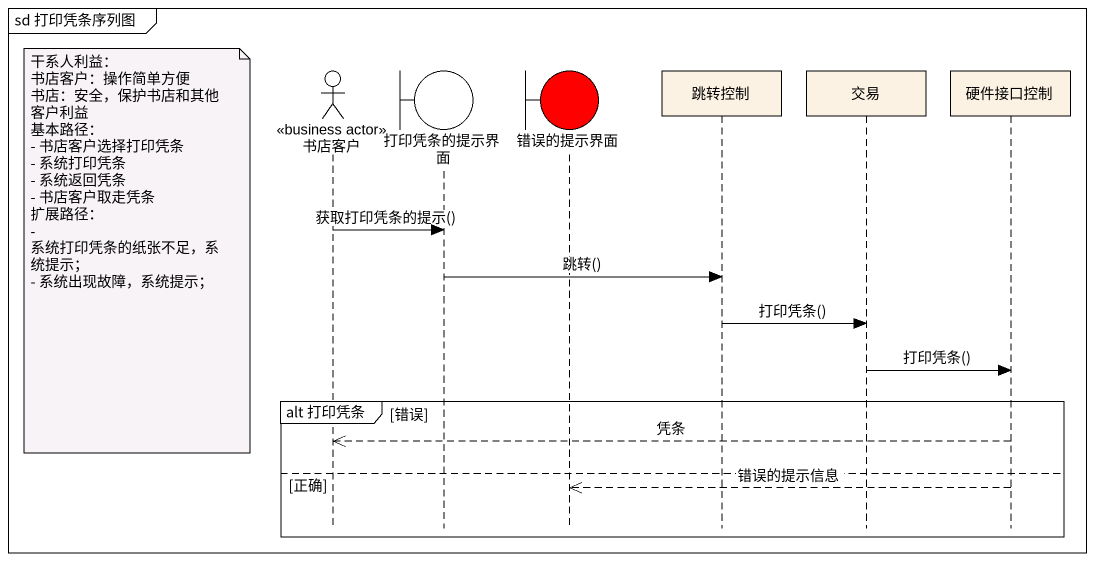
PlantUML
@startuml
mainframe sd 打印凭条序列图
hide footbox
actor 书店客户 <<business actor>>
boundary 打印凭条的提示界面
boundary 错误的提示界面 #FF0000
participant 跳转控制
participant 交易
participant 硬件接口控制

书店客户 -> 打印凭条的提示界面 : 获取打印凭条的提示()
note left of 书店客户
  干系人利益：
  书店客户：操作简单方便
  书店：安全，保护书店和其他客户利益
  基本路径：
  - 书店客户选择打印凭条
  - 系统打印凭条
  - 系统返回凭条
  - 书店客户取走凭条
  扩展路径：
  - 系统打印凭条的纸张不足，系统提示；
  - 系统出现故障，系统提示；
end note
打印凭条的提示界面 -> 跳转控制 : 跳转()
跳转控制 -> 交易 : 打印凭条()
交易 -> 硬件接口控制 : 打印凭条()
group alt 打印凭条 [错误]
  硬件接口控制 -->> 书店客户 : 凭条
else 正确
  硬件接口控制 -->> 错误的提示界面 : 错误的提示信息
end
@enduml
